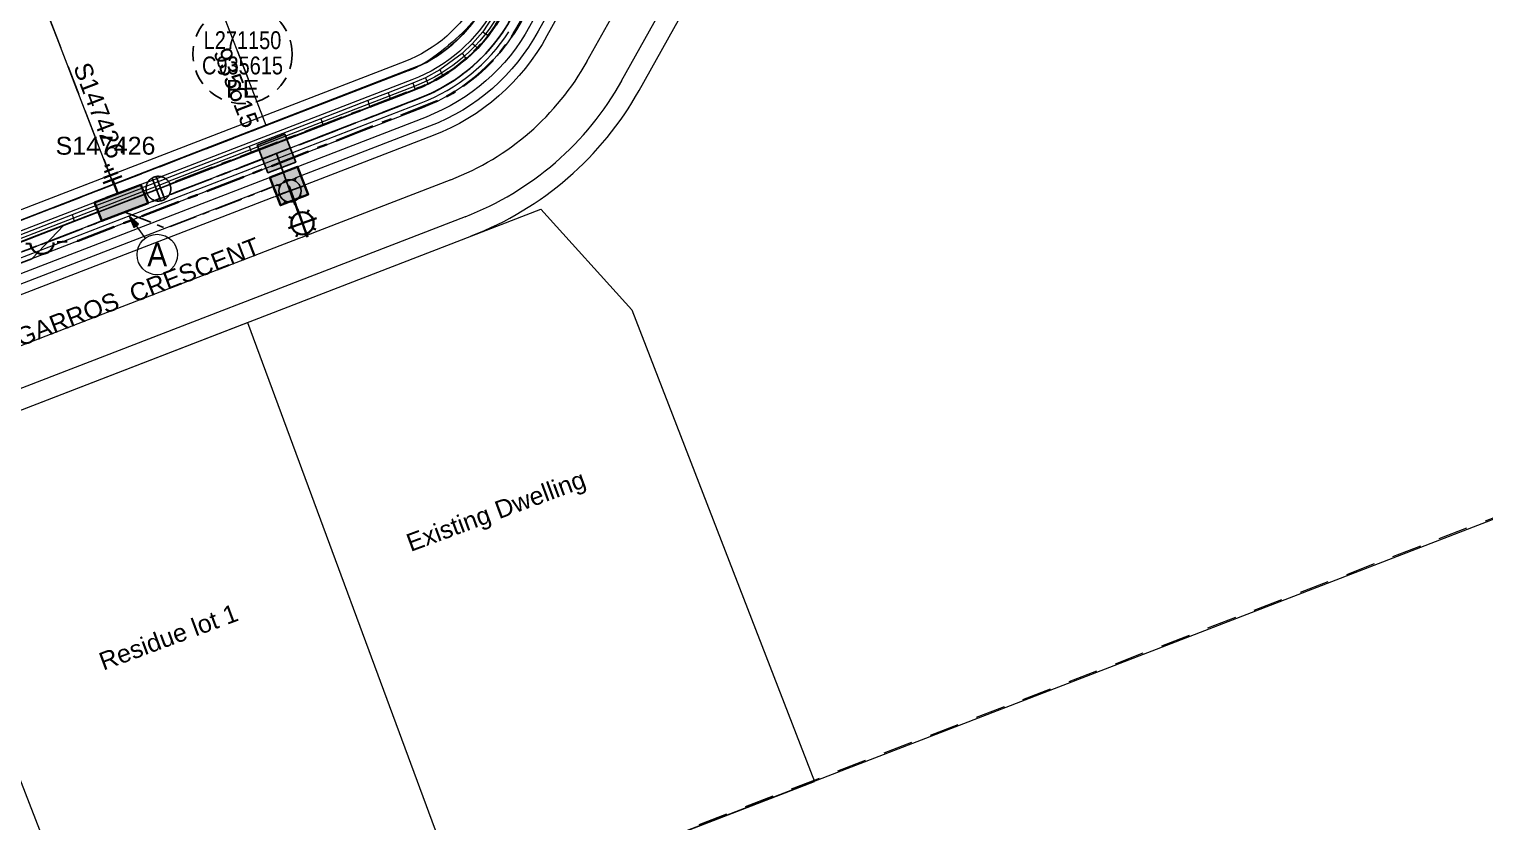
# Model space of a CAD drawing. Header units: metres. Extents: x 0 to 311631, y 0 to 6270612.
# Drawn here: x 311199 to 311345.8, y 6270106.1 to 6270186 of the extents above; entities that cross this region are included whole.
import ezdxf
from ezdxf.enums import TextEntityAlignment as Align

# ---------------------------------------------------------------- set-up
doc = ezdxf.new("R2010")
doc.units = ezdxf.units.M
doc.linetypes.add('Cable Exist UG', pattern=[7, 4, -1, 1, -1])
doc.linetypes.add('Dash', pattern=[5, 3, -2])
doc.layers.get('0').update_dxf_attribs({"color": 6})
for name, color, linetype, lineweight in [('_User Miscellaneous1', 30, 'Continuous', 13), ('_User Miscellaneous2', 31, 'Continuous', 13), ('_User_LV_Exist', 5, 'Continuous', 35), ('_User_SL_Exist', 4, 'Continuous', 35), ('Cadastre Developer_SP_EXT', 98, 'Continuous', 15), ('Cadastre Developer_SP_NEW', 92, 'Continuous', 15), ('Cadastre Land Parcels_SP_EXT', 118, 'Continuous', 15), ('Mains_HV_EXT', 13, 'Continuous', 25)]:
    doc.layers.add(name, color=color, linetype=linetype, lineweight=lineweight)
doc.layers.add('_User Miscellaneous10', color=252, linetype='Continuous', lineweight=13, plot=False, transparency=0.75)
doc.layers.add('Cadastre Roads_SP_NEW', color=214, linetype='Continuous', lineweight=15, transparency=0.65)
for name, color, linetype in [('Equip_LV_NEW', 2, 'Continuous'), ('Equip_SP_SL_EXT', 7, 'Continuous'), ('Equip_SP_SL_NEW', 2, 'Continuous'), ('Mains_HV_New_V17', 2, 'Cable x'), ('Mains_LV_New_T84', 2, 'Cable x'), ('Notes_SL_MISC', 4, 'Continuous'), ('SupportsUG_SP_LV_EXT', 7, 'Continuous'), ('SupportsUG_SP_LV_NEW', 2, 'Continuous'), ('SupportsUG_SP_LV_SL_NEW', 2, 'Continuous')]:
    doc.layers.add(name, color=color, linetype=linetype)
doc.styles.add('ARIAL', font='arial.ttf', dxfattribs={"height": 2})
doc.styles.add('SL_LABEL', font='arial.ttf', dxfattribs={"height": 2})
doc.styles.get("Standard").update_dxf_attribs({"font": 'arial.ttf'})
doc.linetypes.add('Cable E UG', pattern='A,5,-0.1,["E",Standard,S=1.5,R=0,X=0,Y=-0.75],-1.45', length=6.55)
doc.linetypes.add('Cable x', pattern='A,4.5,-0.01,["X",Standard,S=1.25,R=0,X=0,Y=-0.65],-1.2', length=5.71)

# ---------------------------------------------------------------- blocks, each defined once
blk = doc.blocks.new('*U390')
for tag, height, rotation, flags, p in [('LANTNUMBER', 0.2, 270, 9, (-1.4, 2.6)), ('LOUTREACH', 0.2, 270, 9, (-1.4, 2.2)), ('LOUTREACHVOCAB', 0.2, 270, 9, (-1.4, 2)), ('LRATECODE', 0.2, 270, 9, (-1.4, 1.8)), ('LREMOVE', 0.2, 270, 9, (-1.4, 1.6)), ('LREPLACE', 0.2, 270, 9, (-1.4, 1.4)), ('LTYPE', 0.2, 270, 9, (-1.4, 1.2)), ('LTYPEVOCAB', 0.2, 270, 9, (-1.4, 1)), ('LEGEND', 0.2, 270, 9, (-1.4, 0.8)), ('SUBURB', 0.2, 270, 9, (-1.4, 0.6)), ('STREETNAME', 0.2, 270, 9, (-1.4, 0.4)), ('LOCATION', 0.2, 270, 9, (-1.4, 0.2)), ('LNUMBER', 1, 289.8132, 8, (2.99, 1.21)), ('LNEW', 0.2, 270, 9, (-6.4, 0)), ('LMASTVOCAB', 0.2, 270, 9, (-6.2, 0)), ('LMAST', 0.2, 270, 9, (-6, 0)), ('LLAMPVOCAB', 0.2, 270, 9, (-5.8, 0)), ('LLAMP', 0.2, 270, 9, (-5.6, 0)), ('LEXIST', 0.2, 270, 9, (-5.4, 0)), ('LCHARGE3PERCENT', 0.2, 270, 9, (-5.2, 0)), ('LCHARGE3', 0.2, 270, 9, (-5, 0)), ('LCHARGE2PERCENT', 0.2, 270, 9, (-4.8, 0)), ('LCHARGE2', 0.2, 270, 9, (-4.6, 0)), ('LCHARGE1PERCENT', 0.2, 270, 9, (-4.4, 0)), ('LCHARGE1', 0.2, 270, 9, (-4.2, 0)), ('LCATEGORY', 0.2, 270, 9, (-4, 0)), ('LBRACKETVOCAB', 0.2, 270, 9, (-3.8, 0)), ('LBRACKET', 0.2, 270, 9, (-3.6, 0)), ('LKINGHEIGHT', 0.2, 270, 9, (-3.4, 0)), ('CREPLACE', 0.2, 270, 9, (-3.2, 0)), ('CREMOVE', 0.2, 270, 9, (-3, 0)), ('CNUMBER', 0.2, 270, 9, (-2.8, 0)), ('CNEW', 0.2, 270, 9, (-2.6, 0)), ('CEXIST', 0.2, 270, 9, (-2.4, 0)), ('USAGE', 0.2, 270, 9, (-2.2, 0)), ('STATE', 0.2, 270, 9, (-2, 0)), ('OWNED_BY', 0.2, 270, 9, (-1.8, 0)), ('ORIENTATION', 0.2, 270, 9, (-1.6, 0)), ('OPERATING_VOLTAGE', 0.2, 270, 9, (-1.4, 0)), ('MAINTAINED_BY', 0.2, 270, 9, (-1.4, -0.66)), ('NOTES', 0.2, 270, 9, (-1.4, 0)), ('NO_PHASES', 0.2, 270, 9, (-1.2, 0)), ('LANTERN_TYPE', 0.2, 270, 9, (-1, 0)), ('LANTERN_PURPOSE', 0.2, 270, 9, (-0.8, 0)), ('CONTROL_TYPE', 0.2, 270, 9, (-0.6, 0)), ('CONSTRUCTED_VOLTAGE', 0.2, 270, 9, (-0.4, 0))]:
    blk.add_attdef(tag, text='', height=height, rotation=rotation, dxfattribs=dict(flags=flags)).set_placement(p, align=Align.MIDDLE_LEFT)
at = {"style": 'SL_LABEL'}
for tag, height, rotation, flags, p in [('ASSET_NUM', 1, 289.8132, 8, (4.87, 1.89)), ('STREET_CODE', 0.001, 270, 9, (0, 0))]:
    blk.add_attdef(tag, text='', height=height, rotation=rotation, dxfattribs=dict(at, flags=flags)).set_placement(p, align=Align.MIDDLE_LEFT)
for tag, p, height, flags in [('OPERATED_BY', (-1.4, -0.41), 0.2, 9), ('Z', (0, 0), 0.001, 1)]:
    blk.add_attdef(tag, p, '', height=height, rotation=270, dxfattribs=dict(flags=flags))
blk.add_wipeout([(3.49, 2.78), (2.28, 3.01), (1.33, 3.8), (1.56, 5.01), (2.34, 5.96), (3.55, 5.73), (4.5, 4.94), (4.27, 3.73)])
for p, q in [((1.56, 8.13), (2.53, 5.43)), ((4.33, 4.88), (1.5, 3.86)), ((1.56, 5.01), (1.9, 4.85)), ((2.41, 5.78), (3.42, 2.96)), ((3.55, 5.73), (3.39, 5.39)), ((4.33, 4.88), (3.97, 4.75)), ((1.86, 3.99), (1.5, 3.86)), ((2.28, 3.01), (2.44, 3.35)), ((3.3, 3.31), (3.42, 2.96)), ((4.27, 3.73), (3.93, 3.89))]:
    blk.add_line(p, q)
blk.add_circle((2.92, 4.37), 1.12)
blk = doc.blocks.new('*U389')
at = {"width": 0.9}
blk.add_attdef('ASSET_NUM', text='', height=2, dxfattribs=at).set_placement((4, 2), align=Align.MIDDLE_LEFT)
for tag, p, flags in [('SUBURB', (-2, 0), 1), ('STREETNAME', (-1.8, 0), 9), ('PARENT', (-1.6, 0), 9), ('NOTES', (-1.4, 0), 9), ('LOCATION', (-1.2, 0), 9), ('LEGEND', (-1, 0), 9), ('USAGE', (-0.8, 0), 9), ('SUPPORT_TYPE', (-0.6, 0), 9), ('STATE', (-0.4, 0), 9), ('OWNED_BY', (-0.2, 0), 9)]:
    blk.add_attdef(tag, p, '', height=0.2, rotation=270, dxfattribs=dict(flags=flags))
blk.add_wipeout([(1, 2.5), (1, -2.5), (-1, -2.5), (-1, 2.5)])
at = {"layer": 'SupportsUG_SP_LV_EXT'}
h = blk.add_hatch(color=256, dxfattribs=at)
h.dxf.hatch_style = 1
h.paths.add_polyline_path([(-1, 2.5), (-1, -1.25), (-1, 1.25), (-1, -2.5), (1, -2.5), (1, 2.5)])
blk.add_lwpolyline([(-1, 2.5), (-1, -1.25), (-1, 1.25), (-1, -2.5), (1, -2.5), (1, 2.5)], close=True)
blk = doc.blocks.new('*U388')
at = {"layer": 'Equip_SP_SL_EXT'}
h = blk.add_hatch(color=256, dxfattribs=at)
h.dxf.hatch_style = 1
h.paths.add_polyline_path([(-1.5, 1.5), (-1.5, -1.5), (1.5, -1.5), (1.5, 1.5)])
blk.add_lwpolyline([(-1.5, 1.5), (-1.5, -1.5), (1.5, -1.5), (1.5, 1.5)], close=True)
at = {"width": 0.9, "flags": 8}
blk.add_attdef('ASSET_NUM', text='', height=2, dxfattribs=at).set_placement((4, 2), align=Align.MIDDLE_LEFT)
at = {"flags": 1}
blk.add_attdef('Z', (-2.35, -1.81), '', height=0.2, rotation=270, dxfattribs=at)
at = {"flags": 9}
for tag, p in [('NOTES', (-2, -1.81)), ('SUBURB', (-1.8, -1.81)), ('STREETNAME', (-1.6, -1.81)), ('LOCATION', (-1.4, -1.81)), ('LEGEND', (-1.2, -1.81)), ('USAGE', (-1, -1.81)), ('STATE', (-0.8, -1.81)), ('OWNED_BY', (-0.6, -1.81)), ('COLUMN_TYPE', (-0.4, -1.81)), ('STREET_CODE', (-0.2, -1.81)), ('STRUCTURE_PLANT_NUMBER', (0.03, -1.81))]:
    blk.add_attdef(tag, text='', height=0.2, rotation=270, dxfattribs=at).set_placement(p, align=Align.MIDDLE_LEFT)
blk = doc.blocks.new('LV_UG_LINKS_CLOSED_NEW')
at = {"layer": 'Equip_LV_NEW'}
for tag, flags, p in [('OPERATING_VOLTAGE', 9, (3.17, -2.17)), ('ORIENTATION', 9, (3.17, -2.33)), ('STATE', 9, (3.17, -2.5)), ('SWITCH_TYPE', 9, (3.17, -2.67)), ('USAGE', 9, (3.17, -2.83)), ('NOTES', 9, (3.17, -3)), ('TYPE', 9, (3.17, -3.83)), ('Z', 1, (3.17, -4)), ('OWNED_BY', 9, (3.17, -3.17)), ('OPERATED_BY', 9, (3.17, -3.33)), ('MAINTAINED_BY', 9, (3.17, -3.5)), ('NUMBER_OF_PHASES', 9, (3.17, -3.67))]:
    blk.add_attdef(tag, text='', height=0.167, dxfattribs=dict(at, flags=flags)).set_placement(p, align=Align.MIDDLE_LEFT)
blk.add_wipeout([(4, 1.25), (3.97, 1.25), (3.94, 1.25), (3.91, 1.25), (3.88, 1.24), (3.85, 1.24), (3.82, 1.24), (3.79, 1.23), (3.76, 1.23), (3.73, 1.22), (3.7, 1.21), (3.67, 1.2), (3.64, 1.2), (3.61, 1.19), (3.58, 1.18), (3.55, 1.17), (3.52, 1.15), (3.49, 1.14), (3.47, 1.13), (3.44, 1.12), (3.41, 1.1), (3.38, 1.09), (3.36, 1.07), (3.33, 1.06), (3.31, 1.04), (3.28, 1.02), (3.26, 1), (3.23, 0.99), (3.21, 0.97), (3.18, 0.95), (3.16, 0.93), (3.14, 0.91), (3.12, 0.88), (3.09, 0.86), (3.07, 0.84), (3.05, 0.82), (3.03, 0.79), (3.01, 0.77), (3, 0.74), (2.98, 0.72), (2.96, 0.69), (2.94, 0.67), (2.93, 0.64), (2.91, 0.62), (2.9, 0.59), (2.88, 0.56), (2.87, 0.53), (2.86, 0.51), (2.85, 0.48), (2.83, 0.45), (2.82, 0.42), (2.81, 0.39), (2.8, 0.36), (2.8, 0.33), (2.79, 0.3), (2.78, 0.27), (2.77, 0.24), (2.77, 0.21), (2.76, 0.18), (2.76, 0.15), (2.76, 0.12), (2.75, 0.09), (2.75, 0.06), (2.75, 0.03), (2.75, 0), (2.75, -0.03), (2.75, -0.06), (2.75, -0.09), (2.76, -0.12), (2.76, -0.15), (2.76, -0.18), (2.77, -0.21), (2.77, -0.24), (2.78, -0.27), (2.79, -0.3), (2.8, -0.33), (2.8, -0.36), (2.81, -0.39), (2.82, -0.42), (2.83, -0.45), (2.85, -0.48), (2.86, -0.51), (2.87, -0.53), (2.88, -0.56), (2.9, -0.59), (2.91, -0.62), (2.93, -0.64), (2.94, -0.67), (2.96, -0.69), (2.98, -0.72), (3, -0.74), (3.01, -0.77), (3.03, -0.79), (3.05, -0.82), (3.07, -0.84), (3.09, -0.86), (3.12, -0.88), (3.14, -0.91), (3.16, -0.93), (3.18, -0.95), (3.21, -0.97), (3.23, -0.99), (3.26, -1), (3.28, -1.02), (3.31, -1.04), (3.33, -1.06), (3.36, -1.07), (3.38, -1.09), (3.41, -1.1), (3.44, -1.12), (3.47, -1.13), (3.49, -1.14), (3.52, -1.15), (3.55, -1.17), (3.58, -1.18), (3.61, -1.19), (3.64, -1.2), (3.67, -1.2), (3.7, -1.21), (3.73, -1.22), (3.76, -1.23), (3.79, -1.23), (3.82, -1.24), (3.85, -1.24), (3.88, -1.24), (3.91, -1.25), (3.94, -1.25), (3.97, -1.25), (4, -1.25), (4.03, -1.25), (4.06, -1.25), (4.09, -1.25), (4.12, -1.24), (4.15, -1.24), (4.18, -1.24), (4.21, -1.23), (4.24, -1.23), (4.27, -1.22), (4.3, -1.21), (4.33, -1.2), (4.36, -1.2), (4.39, -1.19), (4.42, -1.18), (4.45, -1.17), (4.48, -1.15), (4.51, -1.14), (4.53, -1.13), (4.56, -1.12), (4.59, -1.1), (4.62, -1.09), (4.64, -1.07), (4.67, -1.06), (4.69, -1.04), (4.72, -1.02), (4.74, -1), (4.77, -0.99), (4.79, -0.97), (4.82, -0.95), (4.84, -0.93), (4.86, -0.91), (4.88, -0.88), (4.91, -0.86), (4.93, -0.84), (4.95, -0.82), (4.97, -0.79), (4.99, -0.77), (5, -0.74), (5.02, -0.72), (5.04, -0.69), (5.06, -0.67), (5.07, -0.64), (5.09, -0.62), (5.1, -0.59), (5.12, -0.56), (5.13, -0.53), (5.14, -0.51), (5.15, -0.48), (5.17, -0.45), (5.18, -0.42), (5.19, -0.39), (5.2, -0.36), (5.2, -0.33), (5.21, -0.3), (5.22, -0.27), (5.23, -0.24), (5.23, -0.21), (5.24, -0.18), (5.24, -0.15), (5.24, -0.12), (5.25, -0.09), (5.25, -0.06), (5.25, -0.03), (5.25, 0), (5.25, 0.03), (5.25, 0.06), (5.25, 0.09), (5.24, 0.12), (5.24, 0.15), (5.24, 0.18), (5.23, 0.21), (5.23, 0.24), (5.22, 0.27), (5.21, 0.3), (5.2, 0.33), (5.2, 0.36), (5.19, 0.39), (5.18, 0.42), (5.17, 0.45), (5.15, 0.48), (5.14, 0.51), (5.13, 0.53), (5.12, 0.56), (5.1, 0.59), (5.09, 0.62), (5.07, 0.64), (5.06, 0.67), (5.04, 0.69), (5.02, 0.72), (5, 0.74), (4.99, 0.77), (4.97, 0.79), (4.95, 0.82), (4.93, 0.84), (4.91, 0.86), (4.88, 0.88), (4.86, 0.91), (4.84, 0.93), (4.82, 0.95), (4.79, 0.97), (4.77, 0.99), (4.74, 1), (4.72, 1.02), (4.69, 1.04), (4.67, 1.06), (4.64, 1.07), (4.62, 1.09), (4.59, 1.1), (4.56, 1.12), (4.53, 1.13), (4.51, 1.14), (4.48, 1.15), (4.45, 1.17), (4.42, 1.18), (4.39, 1.19), (4.36, 1.2), (4.33, 1.2), (4.3, 1.21), (4.27, 1.22), (4.24, 1.23), (4.21, 1.23), (4.18, 1.24), (4.15, 1.24), (4.12, 1.24), (4.09, 1.25), (4.06, 1.25), (4.03, 1.25)]).dxf.layer = 'Equip_LV_NEW'
for p, q in [((3.79, 1.23), (3.79, -1.23)), ((4.21, 1.23), (4.21, -1.23))]:
    blk.add_line(p, q, dxfattribs=at)
at = {"layer": 'Equip_LV_NEW', "flags": 128}
blk.add_lwpolyline([(4, 1.25), (3.97, 1.25), (3.94, 1.25), (3.91, 1.25), (3.88, 1.24), (3.85, 1.24), (3.82, 1.24), (3.79, 1.23), (3.76, 1.23), (3.73, 1.22), (3.7, 1.21), (3.67, 1.2), (3.64, 1.2), (3.61, 1.19), (3.58, 1.18), (3.55, 1.17), (3.52, 1.15), (3.49, 1.14), (3.47, 1.13), (3.44, 1.12), (3.41, 1.1), (3.38, 1.09), (3.36, 1.07), (3.33, 1.06), (3.31, 1.04), (3.28, 1.02), (3.26, 1), (3.23, 0.99), (3.21, 0.97), (3.18, 0.95), (3.16, 0.93), (3.14, 0.91), (3.12, 0.88), (3.09, 0.86), (3.07, 0.84), (3.05, 0.82), (3.03, 0.79), (3.01, 0.77), (3, 0.74), (2.98, 0.72), (2.96, 0.69), (2.94, 0.67), (2.93, 0.64), (2.91, 0.62), (2.9, 0.59), (2.88, 0.56), (2.87, 0.53), (2.86, 0.51), (2.85, 0.48), (2.83, 0.45), (2.82, 0.42), (2.81, 0.39), (2.8, 0.36), (2.8, 0.33), (2.79, 0.3), (2.78, 0.27), (2.77, 0.24), (2.77, 0.21), (2.76, 0.18), (2.76, 0.15), (2.76, 0.12), (2.75, 0.09), (2.75, 0.06), (2.75, 0.03), (2.75, 0), (2.75, -0.03), (2.75, -0.06), (2.75, -0.09), (2.76, -0.12), (2.76, -0.15), (2.76, -0.18), (2.77, -0.21), (2.77, -0.24), (2.78, -0.27), (2.79, -0.3), (2.8, -0.33), (2.8, -0.36), (2.81, -0.39), (2.82, -0.42), (2.83, -0.45), (2.85, -0.48), (2.86, -0.51), (2.87, -0.53), (2.88, -0.56), (2.9, -0.59), (2.91, -0.62), (2.93, -0.64), (2.94, -0.67), (2.96, -0.69), (2.98, -0.72), (3, -0.74), (3.01, -0.77), (3.03, -0.79), (3.05, -0.82), (3.07, -0.84), (3.09, -0.86), (3.12, -0.88), (3.14, -0.91), (3.16, -0.93), (3.18, -0.95), (3.21, -0.97), (3.23, -0.99), (3.26, -1), (3.28, -1.02), (3.31, -1.04), (3.33, -1.06), (3.36, -1.07), (3.38, -1.09), (3.41, -1.1), (3.44, -1.12), (3.47, -1.13), (3.49, -1.14), (3.52, -1.15), (3.55, -1.17), (3.58, -1.18), (3.61, -1.19), (3.64, -1.2), (3.67, -1.2), (3.7, -1.21), (3.73, -1.22), (3.76, -1.23), (3.79, -1.23), (3.82, -1.24), (3.85, -1.24), (3.88, -1.24), (3.91, -1.25), (3.94, -1.25), (3.97, -1.25), (4, -1.25), (4.03, -1.25), (4.06, -1.25), (4.09, -1.25), (4.12, -1.24), (4.15, -1.24), (4.18, -1.24), (4.21, -1.23), (4.24, -1.23), (4.27, -1.22), (4.3, -1.21), (4.33, -1.2), (4.36, -1.2), (4.39, -1.19), (4.42, -1.18), (4.45, -1.17), (4.48, -1.15), (4.51, -1.14), (4.53, -1.13), (4.56, -1.12), (4.59, -1.1), (4.62, -1.09), (4.64, -1.07), (4.67, -1.06), (4.69, -1.04), (4.72, -1.02), (4.74, -1), (4.77, -0.99), (4.79, -0.97), (4.82, -0.95), (4.84, -0.93), (4.86, -0.91), (4.88, -0.88), (4.91, -0.86), (4.93, -0.84), (4.95, -0.82), (4.97, -0.79), (4.99, -0.77), (5, -0.74), (5.02, -0.72), (5.04, -0.69), (5.06, -0.67), (5.07, -0.64), (5.09, -0.62), (5.1, -0.59), (5.12, -0.56), (5.13, -0.53), (5.14, -0.51), (5.15, -0.48), (5.17, -0.45), (5.18, -0.42), (5.19, -0.39), (5.2, -0.36), (5.2, -0.33), (5.21, -0.3), (5.22, -0.27), (5.23, -0.24), (5.23, -0.21), (5.24, -0.18), (5.24, -0.15), (5.24, -0.12), (5.25, -0.09), (5.25, -0.06), (5.25, -0.03), (5.25, 0), (5.25, 0.03), (5.25, 0.06), (5.25, 0.09), (5.24, 0.12), (5.24, 0.15), (5.24, 0.18), (5.23, 0.21), (5.23, 0.24), (5.22, 0.27), (5.21, 0.3), (5.2, 0.33), (5.2, 0.36), (5.19, 0.39), (5.18, 0.42), (5.17, 0.45), (5.15, 0.48), (5.14, 0.51), (5.13, 0.53), (5.12, 0.56), (5.1, 0.59), (5.09, 0.62), (5.07, 0.64), (5.06, 0.67), (5.04, 0.69), (5.02, 0.72), (5, 0.74), (4.99, 0.77), (4.97, 0.79), (4.95, 0.82), (4.93, 0.84), (4.91, 0.86), (4.88, 0.88), (4.86, 0.91), (4.84, 0.93), (4.82, 0.95), (4.79, 0.97), (4.77, 0.99), (4.74, 1), (4.72, 1.02), (4.69, 1.04), (4.67, 1.06), (4.64, 1.07), (4.62, 1.09), (4.59, 1.1), (4.56, 1.12), (4.53, 1.13), (4.51, 1.14), (4.48, 1.15), (4.45, 1.17), (4.42, 1.18), (4.39, 1.19), (4.36, 1.2), (4.33, 1.2), (4.3, 1.21), (4.27, 1.22), (4.24, 1.23), (4.21, 1.23), (4.18, 1.24), (4.15, 1.24), (4.12, 1.24), (4.09, 1.25), (4.06, 1.25), (4.03, 1.25)], close=True, dxfattribs=at)
at = {"layer": 'Equip_LV_NEW', "flags": 9}
for tag, p in [('ACTUAL_STATUS', (3.17, -1.67)), ('CONSTRUCTED_VOLTAGE', (3.17, -1.83)), ('NO_PHASES', (3.17, -2))]:
    blk.add_attdef(tag, text='', height=0.167, dxfattribs=at).set_placement(p, align=Align.MIDDLE_LEFT)
blk = doc.blocks.new('*U421')
at = {"layer": '_User_LV_Exist'}
for p, q in [((-4, 0.25), (-4, -0.25)), ((-3.5, 0.5), (-3.5, -0.5)), ((-3, 0.75), (-3, -0.75)), ((-2.5, 1), (-2.5, -1))]:
    blk.add_line(p, q, dxfattribs=at)
at = {"width": 0.9}
blk.add_attdef('ASSET_NUM', text='', height=2, dxfattribs=at).set_placement((4, 2), align=Align.MIDDLE_LEFT)
for tag, p, flags in [('SUBURB', (-2, 0), 1), ('STREETNAME', (-1.8, 0), 9), ('PARENT', (-1.6, 0), 9), ('NOTES', (-1.4, 0), 9), ('LOCATION', (-1.2, 0), 9), ('LEGEND', (-1, 0), 9), ('USAGE', (-0.8, 0), 9), ('SUPPORT_TYPE', (-0.6, 0), 9), ('STATE', (-0.4, 0), 9), ('OWNED_BY', (-0.2, 0), 9)]:
    blk.add_attdef(tag, p, '', height=0.2, rotation=270, dxfattribs=dict(flags=flags))
blk.add_wipeout([(1, 2.5), (1, -2.5), (-1, -2.5), (-1, 2.5)])
at = {"layer": 'SupportsUG_SP_LV_EXT'}
h = blk.add_hatch(color=256, dxfattribs=at)
h.dxf.hatch_style = 1
h.paths.add_polyline_path([(-1, 2.5), (-1, -1.25), (-1, 1.25), (-1, -2.5), (1, -2.5), (1, 2.5)])
blk.add_lwpolyline([(-1, 2.5), (-1, -1.25), (-1, 1.25), (-1, -2.5), (1, -2.5), (1, 2.5)], close=True)
at = {"layer": '_User_LV_Exist'}
blk.add_line((-1, 0), (-2.5, 0), dxfattribs=at)
at = {"layer": 'Equip_LV_NEW', "ltscale": 10, "xscale": -1, "rotation": 270}
blk.add_blockref('LV_UG_LINKS_CLOSED_NEW', (0, 0), dxfattribs=at)
blk = doc.blocks.new('*U285')
at = {"linetype": 'Dash', "ltscale": 0.5}
blk.add_circle((0, 0), 5, dxfattribs=at)
at = {"insert": (0, -2.6), "char_height": 1.8, "attachment_point": 2}
blk.add_mtext('PE', dxfattribs=at)
at = {"width": 0.8}
blk.add_attdef('SNUMBER', text='', height=1.8, dxfattribs=at).set_placement((0, 0.5), align=Align.CENTER)
at = {"flags": 1}
blk.add_attdef('Z', (0, 0), '', height=0.2, dxfattribs=at)
at = {"width": 0.8}
blk.add_attdef('CNUMBER', text='', height=1.8, dxfattribs=at).set_placement((0, -0.25), align=Align.TOP_CENTER)
blk = doc.blocks.new('*U450')
h = blk.add_hatch(color=256)
h.dxf.hatch_style = 1
h.paths.add_polyline_path([(-2.84, 0.99), (-2.64, 1.44), (-3.66, 1.62)])
blk.add_line((-3.66, 1.62), (-1.6, 0.71))
at = {"flags": 128}
blk.add_lwpolyline([(-2.84, 0.99), (-2.64, 1.44), (-3.66, 1.62), (-2.84, 0.99)], dxfattribs=at)
blk.add_circle((0, 0), 1.7)
at = {"width": 0.9}
blk.add_attdef('CODE', text='', height=1.8, dxfattribs=at).set_placement((0, 0), align=Align.MIDDLE_CENTER)
at = {"flags": 1}
blk.add_attdef('Z', (0, 0), '', height=0.2, dxfattribs=at)

msp = doc.modelspace()

# ---------------------------------------------------------------- linework, layer by layer
at = {"layer": '_User Miscellaneous1'}
for p, q in [((311246.244, 6270188.055), (311244.725, 6270185.74)), ((311246.86, 6270187.682), (311245.301, 6270185.305)), ((311243.697, 6270184.55), (311242.641, 6270183.537)), ((311244.725, 6270185.74), (311243.697, 6270184.55)), ((311243.697, 6270184.55), (311243.959, 6270184.302)), ((311245.301, 6270185.305), (311244.22, 6270184.054)), ((311244.725, 6270185.74), (311245.013, 6270185.523)), ((311245.301, 6270185.305), (311245.013, 6270185.523)), ((311242.641, 6270183.537), (311240.389, 6270181.879)), ((311243.106, 6270182.985), (311240.777, 6270181.27)), ((311242.641, 6270183.537), (311242.874, 6270183.261)), ((311243.106, 6270182.985), (311242.874, 6270183.261)), ((311244.22, 6270184.054), (311243.106, 6270182.985)), ((311244.22, 6270184.054), (311243.959, 6270184.302)), ((311240.389, 6270181.879), (311238.939, 6270181.089)), ((311240.389, 6270181.879), (311240.583, 6270181.575)), ((311240.777, 6270181.27), (311240.583, 6270181.575)), ((311237.688, 6270180.55), (311235.192, 6270179.586)), ((311238.939, 6270181.089), (311237.688, 6270180.55)), ((311237.688, 6270180.55), (311237.824, 6270180.217)), ((311237.961, 6270179.884), (311237.824, 6270180.217)), ((311239.254, 6270180.441), (311237.961, 6270179.884)), ((311238.939, 6270181.089), (311239.097, 6270180.765)), ((311239.254, 6270180.441), (311239.097, 6270180.765)), ((311240.777, 6270181.27), (311239.254, 6270180.441)), ((311233.124, 6270178.787), (311228.416, 6270176.969)), ((311235.192, 6270179.586), (311233.124, 6270178.787)), ((311233.124, 6270178.787), (311233.254, 6270178.452)), ((311235.451, 6270178.914), (311233.384, 6270178.116)), ((311235.192, 6270179.586), (311235.322, 6270179.25)), ((311235.451, 6270178.914), (311235.322, 6270179.25)), ((311237.961, 6270179.884), (311235.451, 6270178.914)), ((311233.384, 6270178.116), (311228.675, 6270176.297)), ((311233.384, 6270178.116), (311233.254, 6270178.452)), ((311228.416, 6270176.969), (311228.545, 6270176.633)), ((311228.675, 6270176.297), (311228.545, 6270176.633)), ((311221.174, 6270174.171), (311221.304, 6270173.836)), ((311221.434, 6270173.5), (311221.304, 6270173.836))]:
    msp.add_line(p, q, dxfattribs=at)
at = {"layer": '_User_LV_Exist', "linetype": 'Cable Exist UG', "flags": 128}
msp.add_lwpolyline([(311201.462, 6270164.498, -0.9377967), (311199.1, 6270164.386), (311197.472, 6270164.308), (311171.021, 6270154.412)], format="xyb", dxfattribs=at)
at = {"layer": 'Cadastre Developer_SP_EXT', "linetype": 'Dash'}
msp.add_lwpolyline([(311247.863, 6270193.701), (311244.957, 6270188.499), (311244.957, 6270188.499, -0.1748942), (311237.267, 6270181.824), (311237.267, 6270181.824), (311222.9, 6270176.275), (311209.293, 6270211.501), (311210.892, 6270214.363), (311228.878, 6270204.312)], format="xyb", close=True, dxfattribs=at)
for points in [[(311209.293, 6270211.501), (311193.902, 6270205.555), (311207.508, 6270170.328), (311222.9, 6270176.275), (311209.293, 6270211.501)], [(311193.902, 6270205.555), (311190.169, 6270204.113), (311178.509, 6270199.61), (311192.117, 6270164.384), (311207.508, 6270170.328), (311193.902, 6270205.555)], [(311349.644, 6270106.025), (311376.315, 6270094.449), (311400.747, 6270099.626), (311381.258, 6270150.086), (311208.541, 6270083.403), (311210.343, 6270078.738), (311240.22, 6270090.273), (311269.35, 6270101.52), (311279.68, 6270102.544), (311282.957, 6270094.055), (311289.813, 6270086.126), (311300.317, 6270083.816), (311349.644, 6270106.025)]]:
    msp.add_lwpolyline(points, close=True, dxfattribs=at)
at = {"layer": 'Cadastre Developer_SP_NEW'}
for p, q in [((311260.495, 6270179.815), (311312.844, 6270273.484)), ((311222.9, 6270176.274), (311209.292, 6270211.501)), ((311222.9, 6270176.274), (311209.292, 6270211.501)), ((311207.508, 6270170.329), (311193.901, 6270205.555)), ((311207.508, 6270170.329), (311193.901, 6270205.555)), ((311237.268, 6270181.825), (311222.9, 6270176.274)), ((311237.268, 6270181.825), (311222.9, 6270176.274)), ((311222.9, 6270176.274), (311207.508, 6270170.329)), ((311222.9, 6270176.274), (311207.508, 6270170.329)), ((311207.508, 6270170.329), (311192.117, 6270164.383)), ((311207.508, 6270170.329), (311192.117, 6270164.383)), ((311189.258, 6270144.155), (311250.575, 6270167.851)), ((311259.771, 6270157.688), (311278.166, 6270110.156)), ((311208.552, 6270083.286), (311278.167, 6270110.153))]:
    msp.add_line(p, q, dxfattribs=at)
msp.add_lwpolyline([(311259.771, 6270157.688), (311250.575, 6270167.851)], dxfattribs=at)
msp.add_lwpolyline([(311189.258, 6270144.155), (311220.999, 6270156.421), (311241.738, 6270100.383), (311207.107, 6270087.016), (311186.972, 6270138.983)], close=True, dxfattribs=at)
at = {"layer": 'Cadastre Developer_SP_NEW', "linetype": 'Continuous'}
msp.add_lwpolyline([(311381.11, 6270149.868), (311278.044, 6270110.106), (311191.811, 6270076.821)], dxfattribs=at)
at = {"layer": 'Cadastre Developer_SP_NEW'}
for centre, radius, start, end in [((311231.863, 6270195.817), 15, 291.12083, 330.79998), ((311231.657, 6270195.985), 33.062, 291.12007, 330.72069)]:
    msp.add_arc(centre, radius, start, end, dxfattribs=at)
at = {"layer": 'Cadastre Land Parcels_SP_EXT', "linetype": 'Continuous'}
msp.add_lwpolyline([(311381.11, 6270149.868), (311278.044, 6270110.106), (311191.811, 6270076.821)], dxfattribs=at)
at = {"layer": 'Cadastre Roads_SP_NEW'}
for p, q in [((311258.731, 6270180.78), (311265.387, 6270192.687)), ((311255.239, 6270182.732), (311259.542, 6270190.429))]:
    msp.add_line(p, q, dxfattribs=at)
msp.add_lwpolyline([(311191.199, 6270111.561, 0.3261958), (311199.943, 6270103.772, -1.7772101), (311190.289, 6270090.882, -5.0116371)], format="xyb", dxfattribs=at)
for radius, end in [(18.5, 326.94564), (26.8, 330.80001), (30.8, 330.80001)]:
    msp.add_arc((311231.863, 6270195.817), radius, 291.12083, end, dxfattribs=at)
at = {"layer": 'Mains_HV_EXT', "linetype": 'Cable Exist UG'}
msp.add_lwpolyline([(311246.037, 6270249.387), (311245.195, 6270247.982), (311245.195, 6270247.982), (311242.512, 6270242.812), (311239.993, 6270230.55), (311241.097, 6270229.863), (311241.097, 6270229.863), (311259.234, 6270219.697), (311261.451, 6270211.863), (311250.483, 6270192.237), (311249.89, 6270191.178), (311249.89, 6270191.178), (311247.575, 6270187.035), (311247.575, 6270187.035, -0.1748838), (311238.349, 6270179.026), (311238.349, 6270179.026), (311223.981, 6270173.476), (311093.828, 6270123.2), (311093.828, 6270123.2), (311082.255, 6270118.729), (311074.691, 6270122.141), (311083.586, 6270098.998)], format="xyb", dxfattribs=at)

# ---------------------------------------------------------------- block references
at = {"layer": 'Notes_SL_MISC', "linetype": 'ByBlock', "lineweight": -2}
ref = msp.add_blockref('*U285', (311220.501, 6270183.484), dxfattribs=at)
ref.add_attrib('SNUMBER', 'L271150', dxfattribs={"layer": '0', "height": 1.8, "width": 0.8}).set_placement((311220.501, 6270183.984), align=Align.CENTER)
ref.add_attrib('CNUMBER', 'C935615', dxfattribs={"height": 1.8, "width": 0.8}).set_placement((311220.501, 6270183.234), align=Align.TOP_CENTER)

# ---------------------------------------------------------------- texts
at = {"layer": '_User_LV_Exist', "style": 'ARIAL'}
msp.add_text('ROLAND   GARROS  CRESCENT ', height=1.8, rotation=21.12055, dxfattribs=at).set_placement((311186.346, 6270149.434))
msp.add_text('BERNABEAU STREET', height=1.8, rotation=291.12056, dxfattribs=at).set_placement((311195.825, 6270100.69), align=Align.CENTER)
at = {"layer": 'Cadastre Developer_SP_NEW', "style": 'ARIAL'}
for s, p in [('Existing Dwelling', (311246.556, 6270136.078)), ('Residue lot 1', (311213.533, 6270123.36))]:
    msp.add_text(s, height=1.8, rotation=20.30889, dxfattribs=at).set_placement(p, align=Align.BOTTOM_CENTER)

# ---------------------------------------------------------------- next in the draw order: block references
at = {"layer": 'Equip_SP_SL_NEW', "linetype": 'Cable E UG', "lineweight": -3}
msp.add_blockref('*U390', (311222.368, 6270165.322), dxfattribs=at)
at = {"layer": 'SupportsUG_SP_LV_NEW'}
ref = msp.add_blockref('*U389', (311208.284, 6270168.484), dxfattribs=dict(at, rotation=290.8764600502723))
ref.add_attrib('ASSET_NUM', 'S147426', dxfattribs={"layer": '0', "height": 1.8, "rotation": 290.87646}).set_placement((311204.25, 6270182.504), align=Align.MIDDLE_LEFT)

# ---------------------------------------------------------------- next in the draw order: linework, layer by layer
at = {"layer": '_User Miscellaneous1'}
for p, q in [((311228.416, 6270176.969), (311221.174, 6270174.171)), ((311228.675, 6270176.297), (311221.434, 6270173.5))]:
    msp.add_line(p, q, dxfattribs=at)

# ---------------------------------------------------------------- next in the draw order: block references
at = {"layer": '_User_LV_Exist', "linetype": 'Cable E UG', "lineweight": -3}
msp.add_blockref('*U390', (311223.629, 6270162.057), dxfattribs=at)
at = {"layer": 'SupportsUG_SP_LV_SL_NEW'}
ref = msp.add_blockref('*U388', (311223.927, 6270173.455), dxfattribs=dict(at, rotation=21.1703830387529))
ref.add_attrib('ASSET_NUM', '935615', dxfattribs={"layer": '0', "height": 1.8, "rotation": 291.12083}).set_placement((311218.369, 6270184.004), align=Align.MIDDLE_LEFT)

# ---------------------------------------------------------------- next in the draw order: linework, layer by layer
at = {"layer": '_User_LV_Exist', "color": 2, "linetype": 'Cable Exist UG', "flags": 128}
msp.add_lwpolyline([(311248.836, 6270263.083), (311248.836, 6270263.083), (311249.812, 6270264.829), (311246.32, 6270266.781), (311237.539, 6270251.068), (311243.415, 6270247.784), (311239.723, 6270232.893), (311247.716, 6270228.426), (311247.729, 6270224.982), (311252.021, 6270222.583), (311258.52, 6270218.918), (311260.376, 6270211.989), (311246.815, 6270187.724, -0.1791475), (311237.932, 6270179.937), (311213.18, 6270170.376)], format="xyb", dxfattribs=at)
at = {"layer": '_User_LV_Exist', "linetype": 'Cable Exist UG', "flags": 128}
msp.add_lwpolyline([(311262.803, 6270255.278), (311263.779, 6270257.023), (311267.271, 6270255.072), (311258.489, 6270239.359), (311245.225, 6270246.772), (311242.032, 6270233.894), (311250.089, 6270229.391), (311250.008, 6270225.999), (311260.084, 6270220.368), (311262.526, 6270211.737), (311248.567, 6270186.759, -0.1525808), (311240.416, 6270178.851), (311221.652, 6270171.504), (311203.932, 6270164.659), (311201.462, 6270164.498)], format="xyb", dxfattribs=at)

# ---------------------------------------------------------------- next in the draw order: block references
at = {"layer": '_User_LV_Exist', "rotation": 21.1703830387529}
msp.add_blockref('*U388', (311225.188, 6270170.19), dxfattribs=at)

# ---------------------------------------------------------------- next in the draw order: block references
at = {"layer": '_User_LV_Exist'}
ref = msp.add_blockref('*U421', (311208.284, 6270168.484), dxfattribs=dict(at, rotation=290.8764600502723))
ref.add_attrib('ASSET_NUM', 'S147426', dxfattribs={"layer": '0', "height": 1.8}).set_placement((311201.654, 6270174.241), align=Align.MIDDLE_LEFT)

# ---------------------------------------------------------------- next in the draw order: linework, layer by layer
at = {"layer": '_User Miscellaneous1'}
for p, q in [((311221.174, 6270174.171), (311203.315, 6270167.273)), ((311221.434, 6270173.5), (311203.574, 6270166.601)), ((311203.315, 6270167.273), (311181.047, 6270158.671)), ((311203.315, 6270167.273), (311203.445, 6270166.937)), ((311203.574, 6270166.601), (311203.445, 6270166.937)), ((311203.574, 6270166.601), (311181.306, 6270157.999))]:
    msp.add_line(p, q, dxfattribs=at)
at = {"layer": '_User Miscellaneous10', "flags": 128}
for points in [[(311045.614, 6270186.505), (311050.824, 6270198.274), (311191.933, 6270252.782, -0.1833127), (311207.539, 6270252.876, -0.0425953), (311211.557, 6270250.926), (311262.632, 6270222.381), (311265.751, 6270211.358), (311251.194, 6270185.311, -0.1786318), (311239.726, 6270175.27), (311082.151, 6270114.401), (311071.675, 6270119.038)], [(311046.696, 6270186.479), (311051.571, 6270197.49), (311192.293, 6270251.849, -0.1832494), (311207.186, 6270251.941, -0.0426792), (311211.057, 6270250.06), (311261.782, 6270221.71), (311264.676, 6270211.484), (311250.318, 6270185.794, -0.17872), (311239.367, 6270176.203), (311082.177, 6270115.483), (311072.459, 6270119.785)], [(311047.778, 6270186.453), (311052.317, 6270196.707), (311192.653, 6270250.916, -0.1831802), (311206.832, 6270251.006, -0.0427669), (311210.556, 6270249.194), (311260.933, 6270221.039), (311263.601, 6270211.61), (311249.443, 6270186.277, -0.1788147), (311239.008, 6270177.137), (311082.203, 6270116.565), (311073.243, 6270120.532)], [(311048.86, 6270186.427), (311053.064, 6270195.923), (311193.014, 6270249.984, -0.183104), (311206.478, 6270250.07, -0.0428588), (311210.056, 6270248.328), (311260.084, 6270220.368), (311262.526, 6270211.737), (311248.567, 6270186.759, -0.1789168), (311238.65, 6270178.07), (311082.229, 6270117.647), (311074.026, 6270121.279)], [(311049.942, 6270186.401), (311053.811, 6270195.14), (311193.374, 6270249.051, -0.1830197), (311206.124, 6270249.135, -0.0429551), (311209.555, 6270247.462), (311259.234, 6270219.697), (311261.451, 6270211.863), (311247.691, 6270187.242, -0.1790274), (311238.291, 6270179.004), (311082.255, 6270118.729), (311074.81, 6270122.025)], [(311051.024, 6270186.375), (311054.557, 6270194.356), (311193.734, 6270248.118, -0.182926), (311205.77, 6270248.2, -0.043056), (311209.054, 6270246.596), (311258.385, 6270219.027), (311260.376, 6270211.989), (311246.815, 6270187.724, -0.1791475), (311237.932, 6270179.937), (311082.281, 6270119.811), (311075.593, 6270122.772)], [(311052.106, 6270186.349), (311055.304, 6270193.572), (311194.095, 6270247.185, -0.1828212), (311205.416, 6270247.264, -0.0431621), (311208.553, 6270245.731), (311257.535, 6270218.356), (311259.301, 6270212.115), (311245.938, 6270188.206, -0.1792787), (311237.573, 6270180.871), (311082.307, 6270120.893), (311076.377, 6270123.519)], [(311053.188, 6270186.323), (311056.051, 6270192.789), (311194.455, 6270246.252, -0.1827033), (311205.063, 6270246.329, -0.0432735), (311208.051, 6270244.866), (311256.686, 6270217.685), (311258.226, 6270212.242), (311245.062, 6270188.688, -0.1794228), (311237.215, 6270181.804), (311082.333, 6270121.975), (311077.16, 6270124.265)], [(311054.271, 6270186.297), (311056.798, 6270192.005), (311194.815, 6270245.32, -0.1825695), (311204.709, 6270245.393, -0.0433906), (311207.549, 6270244.001), (311255.836, 6270217.014), (311257.151, 6270212.368), (311244.186, 6270189.169, -0.1795821), (311236.856, 6270182.737), (311082.359, 6270123.058), (311077.944, 6270125.012)]]:
    msp.add_lwpolyline(points, format="xyb", close=True, dxfattribs=at)
at = {"layer": '_User Miscellaneous10', "color": 4, "flags": 128}
msp.add_lwpolyline([(311051.349, 6270186.367), (311054.781, 6270194.121), (311193.842, 6270247.838, -0.1828958), (311205.664, 6270247.919, -0.0430873), (311208.904, 6270246.337), (311258.13, 6270218.825), (311260.054, 6270212.027), (311246.552, 6270187.868, -0.1791856), (311237.824, 6270180.217), (311082.289, 6270120.136), (311075.828, 6270122.996)], format="xyb", close=True, dxfattribs=at)
at = {"layer": '_User Miscellaneous10', "color": 1, "flags": 128}
msp.add_lwpolyline([(311247.864, 6270193.701), (311244.264, 6270187.378, -0.0814429), (311238.618, 6270182.424), (311164.895, 6270153.868)], format="xyb", dxfattribs=at)
at = {"layer": '_User Miscellaneous10', "color": 3, "flags": 128}
msp.add_lwpolyline([(311247.837, 6270193.652), (311244.264, 6270187.378, -0.127215), (311238.618, 6270182.424), (311207.508, 6270170.329)], format="xyb", dxfattribs=at)
msp.add_lwpolyline([(311207.508, 6270170.329), (311158.869, 6270151.418), (311165.242, 6270134.92), (311170.411, 6270132.629), (311174.718, 6270121.481)], dxfattribs=at)
at = {"layer": '_User_SL_Exist', "color": 4, "linetype": 'Cable Exist UG', "lineweight": -3, "ltscale": 0.7, "flags": 128}
msp.add_lwpolyline([(311208.64, 6270167.55), (311212.768, 6270165.928), (311223.61, 6270170.115)], dxfattribs=at)
at = {"layer": 'Cadastre Roads_SP_NEW'}
for p, q in [((311082.607, 6270118.329), (311238.529, 6270178.56)), ((311241.52, 6270170.817), (311189.009, 6270150.533)), ((311242.961, 6270167.086), (311190.45, 6270146.802))]:
    msp.add_line(p, q, dxfattribs=at)
at = {"layer": 'Mains_HV_New_V17', "color": 1, "linetype": 'Cable Exist UG', "flags": 128}
msp.add_lwpolyline([(311270.762, 6270253.121), (311263.444, 6270240.027), (311250.351, 6270247.345), (311246.448, 6270240.361), (311243.749, 6270228.352), (311247.11, 6270226.473), (311259.234, 6270219.697), (311261.451, 6270211.863), (311247.691, 6270187.242, -0.1797966), (311238.291, 6270179.004), (311082.255, 6270118.729), (311074.81, 6270122.025), (311083.211, 6270100.277), (311094.92, 6270069.965), (311097.072, 6270070.796), (311098.903, 6270065.998)], format="xyb", dxfattribs=at)
at = {"layer": 'Mains_LV_New_T84', "color": 6, "flags": 128}
msp.add_lwpolyline([(311205.948, 6270167.593), (311202.49, 6270166.246), (311199.245, 6270162.849), (311197.207, 6270162.062), (311168.256, 6270150.878)], dxfattribs=at)

# ---------------------------------------------------------------- next in the draw order: block references
at = {"layer": '_User Miscellaneous2'}
ref = msp.add_blockref('*U450', (311211.904, 6270163.27), dxfattribs=dict(at, xscale=1.2, yscale=1.2, zscale=1.2, rotation=329.9999999999999))
ref.add_attrib('CODE', 'A', dxfattribs={"layer": '0', "height": 2.4, "width": 0.9}).set_placement((311211.904, 6270163.27), align=Align.MIDDLE_CENTER)

doc.saveas('drawing.dxf')
